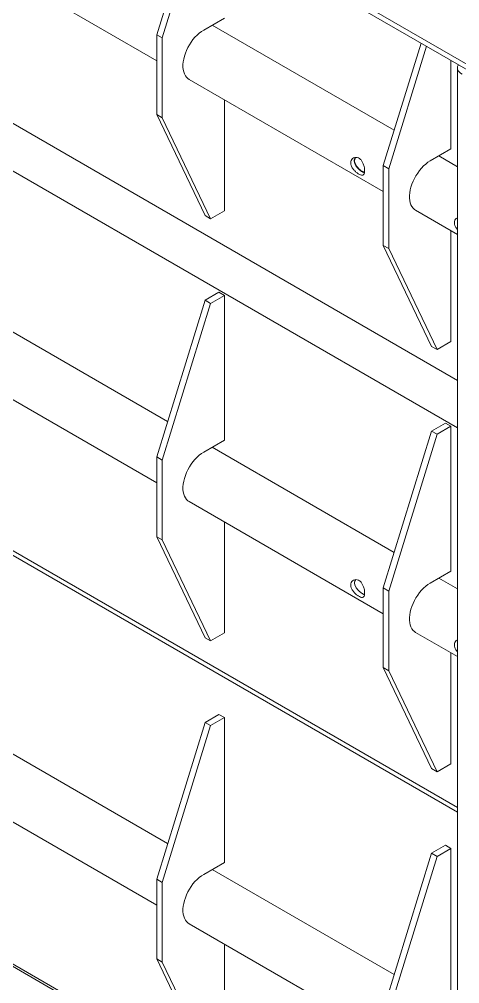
# Model space of a CAD drawing. Header units: millimetres. Extents: x -3124 to 13554, y -5049 to 691.
# Drawn here: x -1999 to -1548, y -3764 to -2778 of the extents above; entities that cross this region are included whole.
import ezdxf

# ---------------------------------------------------------------- set-up
doc = ezdxf.new("R2010")
doc.units = ezdxf.units.MM

msp = doc.modelspace()

# ---------------------------------------------------------------- linework, layer by layer
at = {"linetype": 'Continuous', "lineweight": 20}
for p, q in [((-1468.20086, -2865.77615), (-2791.90472, -2101.61818)), ((-2788.59034, -2108.94368), (-1464.88648, -2873.10165)), ((-1550.66888, -3147.12566), (-2600.96778, -2540.80102)), ((-2622.01604, -2577.26172), (-1550.66892, -3195.73724)), ((-1819.84722, -2668.18718), (-1858.52378, -2793.55684)), ((-1814.19036, -2671.45282), (-1852.86692, -2796.82248)), ((-2057.37033, -2705.24776), (-1858.52378, -2820.03943)), ((-1810.44051, -2788.66103), (-1789.22731, -2776.41491)), ((-1615.38568, -2891.11998), (-1801.65477, -2783.58913)), ((-1852.86692, -2796.82248), (-1858.52378, -2793.55684)), ((-1858.52378, -2793.55684), (-1858.52378, -2875.21093)), ((-1852.86692, -2796.82248), (-1852.86692, -2878.47657)), ((-1587.91624, -2802.07808), (-1626.5928, -2927.44774)), ((-1582.25938, -2805.34372), (-1620.93594, -2930.71338)), ((-1557.29633, -2910.30582), (-1557.29633, -2819.75452)), ((-1550.66888, -2827.40703), (-1550.66888, -4150.20312)), ((-1825.43927, -2839.13871), (-1626.5928, -2953.93033)), ((-1789.22731, -2973.60953), (-1789.22731, -2860.04344)), ((-1852.86692, -2878.47657), (-1858.52378, -2875.21093)), ((-1858.52378, -2875.21093), (-1809.02631, -2978.50797)), ((-1852.86692, -2878.47657), (-1803.36945, -2981.77361)), ((-1578.50953, -2922.55194), (-1557.29633, -2910.30582)), ((-1550.66895, -2928.48016), (-1569.72379, -2917.48003)), ((-1620.93594, -2930.71338), (-1626.5928, -2927.44774)), ((-1626.5928, -2927.44774), (-1626.5928, -3009.10184)), ((-1647.74441, -2933.95143), (-1645.94116, -2934.78356)), ((-1620.93594, -2930.71338), (-1620.93594, -3012.36748)), ((-1803.36945, -2981.77361), (-1809.02631, -2978.50797)), ((-1803.36945, -2981.77361), (-1789.22731, -2973.60953)), ((-1593.50829, -2973.02962), (-1550.66888, -2997.76028)), ((-1550.6689, -3584.10347), (-2593.20772, -2982.25862)), ((-1550.6689, -3589.0027), (-2593.20772, -2987.15785)), ((-1557.29633, -3107.50043), (-1557.29633, -2993.93434)), ((-1620.93594, -3012.36748), (-1626.5928, -3009.10184)), ((-1626.5928, -3009.10184), (-1577.09533, -3112.39888)), ((-1620.93594, -3012.36748), (-1571.43847, -3115.66451)), ((-1794.88417, -3056.89717), (-1809.02631, -3065.06125)), ((-1789.22731, -3060.1628), (-1794.88417, -3056.89717)), ((-1809.02631, -3065.06125), (-1858.52378, -3225.50694)), ((-1803.36945, -3068.32689), (-1852.86692, -3228.77258)), ((-1803.36945, -3068.32689), (-1809.02631, -3065.06125)), ((-1789.22731, -3060.1628), (-1803.36945, -3068.32689)), ((-1789.22731, -3208.36502), (-1789.22731, -3060.1628)), ((-1847.31666, -3189.17909), (-2033.58579, -3081.64821)), ((-1571.43847, -3115.66451), (-1557.29633, -3107.50043)), ((-1571.43847, -3115.66451), (-1577.09533, -3112.39888)), ((-2057.37033, -3137.19787), (-1858.52378, -3251.98954)), ((-1562.95319, -3190.78807), (-1577.09533, -3198.95215)), ((-1557.29633, -3194.05371), (-1571.43847, -3202.21779)), ((-1557.29633, -3194.05371), (-1562.95319, -3190.78807)), ((-1557.29633, -3342.25592), (-1557.29633, -3194.05371)), ((-1577.09533, -3198.95215), (-1626.5928, -3359.39785)), ((-1571.43847, -3202.21779), (-1620.93594, -3362.66349)), ((-1571.43847, -3202.21779), (-1577.09533, -3198.95215)), ((-1810.44051, -3220.61114), (-1789.22731, -3208.36502)), ((-1615.38568, -3323.06999), (-1801.65477, -3215.53914)), ((-1852.86692, -3228.77258), (-1858.52378, -3225.50694)), ((-1858.52378, -3225.50694), (-1858.52378, -3307.16099)), ((-1852.86692, -3228.77258), (-1852.86692, -3310.42663)), ((-1825.43927, -3271.08882), (-1626.5928, -3385.88044)), ((-1789.22731, -3405.55958), (-1789.22731, -3291.99355)), ((-1852.86692, -3310.42663), (-1858.52378, -3307.16099)), ((-1858.52378, -3307.16099), (-1809.02631, -3410.45803)), ((-1852.86692, -3310.42663), (-1803.36945, -3413.72367)), ((-1578.50953, -3354.50204), (-1557.29633, -3342.25592)), ((-1550.66895, -3360.43017), (-1569.72379, -3349.43004)), ((-1620.93594, -3362.66349), (-1626.5928, -3359.39785)), ((-1626.5928, -3359.39785), (-1626.5928, -3441.0519)), ((-1620.93594, -3362.66349), (-1620.93594, -3444.31754)), ((-1550.6689, -4007.0716), (-2596.74325, -3403.18573)), ((-1550.66888, -4009.52083), (-2598.86457, -3404.41034)), ((-1803.36945, -3413.72367), (-1809.02631, -3410.45803)), ((-1803.36945, -3413.72367), (-1789.22731, -3405.55958)), ((-1593.50829, -3404.97972), (-1550.66888, -3429.71039)), ((-1557.29633, -3539.45049), (-1557.29633, -3425.88445)), ((-1620.93594, -3444.31754), (-1626.5928, -3441.0519)), ((-1626.5928, -3441.0519), (-1577.09533, -3544.34894)), ((-1620.93594, -3444.31754), (-1571.43847, -3547.61457)), ((-1794.88417, -3488.84727), (-1809.02631, -3497.01136)), ((-1789.22731, -3492.11291), (-1803.36945, -3500.277)), ((-1789.22731, -3492.11291), (-1794.88417, -3488.84727)), ((-1789.22731, -3640.31508), (-1789.22731, -3492.11291)), ((-1809.02631, -3497.01136), (-1858.52378, -3657.457)), ((-1803.36945, -3500.277), (-1852.86692, -3660.72264)), ((-1803.36945, -3500.277), (-1809.02631, -3497.01136)), ((-1847.31666, -3621.1292), (-2033.58579, -3513.59832)), ((-1571.43847, -3547.61457), (-1557.29633, -3539.45049)), ((-1571.43847, -3547.61457), (-1577.09533, -3544.34894)), ((-2057.37033, -3569.14793), (-1858.52378, -3683.93959)), ((-1577.09533, -3630.90226), (-1626.5928, -3791.34791)), ((-1562.95319, -3622.73818), (-1577.09533, -3630.90226)), ((-1571.43847, -3634.1679), (-1577.09533, -3630.90226)), ((-1557.29633, -3626.00382), (-1571.43847, -3634.1679)), ((-1557.29633, -3626.00382), (-1562.95319, -3622.73818)), ((-1557.29633, -3774.20598), (-1557.29633, -3626.00382)), ((-1810.44051, -3652.5612), (-1789.22731, -3640.31508)), ((-1571.43847, -3634.1679), (-1620.93594, -3794.61355)), ((-1615.38568, -3755.0201), (-1801.65477, -3647.48925)), ((-1852.86692, -3660.72264), (-1858.52378, -3657.457)), ((-1858.52378, -3657.457), (-1858.52378, -3739.11105)), ((-1852.86692, -3660.72264), (-1852.86692, -3742.37669)), ((-1825.43927, -3703.03888), (-1626.5928, -3817.8305)), ((-1789.22731, -3837.50967), (-1789.22731, -3723.94363)), ((-1852.86692, -3742.37669), (-1858.52378, -3739.11105)), ((-1858.52378, -3739.11105), (-1809.02631, -3842.40811)), ((-1852.86692, -3742.37669), (-1803.36945, -3845.67375))]:
    msp.add_line(p, q, dxfattribs=at)
at = {"linetype": 'Continuous', "lineweight": 20, "flags": 128}
for points in [[(-1825.43927, -2839.13871), (-1826.60842, -2838.34938), (-1827.99842, -2837.04023), (-1829.18262, -2835.45108), (-1830.14707, -2833.60064), (-1830.88051, -2831.51045), (-1831.37426, -2829.2051), (-1831.62259, -2826.71163), (-1831.62259, -2824.05924), (-1831.37426, -2821.27906), (-1830.88051, -2818.40363), (-1830.14707, -2815.46663), (-1829.18262, -2812.50267), (-1827.99842, -2809.54627), (-1826.60842, -2806.63226), (-1825.0288, -2803.7948), (-1823.27819, -2801.06703), (-1821.37707, -2798.48103), (-1819.3477, -2796.06715), (-1817.21393, -2793.85359), (-1815.00071, -2791.86633), (-1812.73406, -2790.12864), (-1810.44051, -2788.66103)], [(-1549.65238, -2824.16728), (-1549.88584, -2824.55275), (-1550.47197, -2825.96207), (-1550.66888, -2827.40703), (-1550.47189, -2828.85194), (-1549.88584, -2830.26126), (-1548.92506, -2831.60033), (-1547.61315, -2832.83617), (-1545.98262, -2833.93828)], [(-1593.50829, -2973.02962), (-1594.67744, -2972.24028), (-1596.06744, -2970.93113), (-1597.25164, -2969.34198), (-1598.21609, -2967.49154), (-1598.94953, -2965.40136), (-1599.44328, -2963.096), (-1599.69161, -2960.60254), (-1599.69161, -2957.95014), (-1599.44328, -2955.16996), (-1598.94953, -2952.29453), (-1598.21609, -2949.35754), (-1597.25164, -2946.39357), (-1596.06744, -2943.43717), (-1594.67744, -2940.52316), (-1593.09782, -2937.6857), (-1591.34721, -2934.95793), (-1589.44609, -2932.37193), (-1587.41672, -2929.95806), (-1585.28295, -2927.7445), (-1583.06973, -2925.75723), (-1580.80308, -2924.01955), (-1578.50953, -2922.55194)], [(-1825.43927, -3271.08882), (-1826.60842, -3270.29939), (-1827.99842, -3268.99029), (-1829.18262, -3267.40118), (-1830.14707, -3265.5507), (-1830.88051, -3263.46056), (-1831.37426, -3261.15521), (-1831.62259, -3258.66169), (-1831.62259, -3256.0093), (-1831.37426, -3253.22912), (-1830.88051, -3250.35369), (-1830.14707, -3247.41674), (-1829.18262, -3244.45268), (-1827.99842, -3241.49638), (-1826.60842, -3238.58237), (-1825.0288, -3235.74481), (-1823.27819, -3233.01714), (-1821.37707, -3230.43113), (-1819.3477, -3228.01716), (-1817.21393, -3225.8036), (-1815.00071, -3223.81634), (-1812.73406, -3222.07875), (-1810.44051, -3220.61114)], [(-1593.50829, -3404.97972), (-1594.67744, -3404.19029), (-1596.06744, -3402.88119), (-1597.25164, -3401.29209), (-1598.21609, -3399.4416), (-1598.94953, -3397.35147), (-1599.44328, -3395.04611), (-1599.69161, -3392.5526), (-1599.69161, -3389.9002), (-1599.44328, -3387.12002), (-1598.94953, -3384.24459), (-1598.21609, -3381.30764), (-1597.25164, -3378.34358), (-1596.06744, -3375.38728), (-1594.67744, -3372.47327), (-1593.09782, -3369.63571), (-1591.34721, -3366.90804), (-1589.44609, -3364.32204), (-1587.41672, -3361.90807), (-1585.28295, -3359.69451), (-1583.06973, -3357.70724), (-1580.80308, -3355.96966), (-1578.50953, -3354.50204)], [(-1825.43927, -3703.03888), (-1826.60842, -3702.24947), (-1827.99842, -3700.94035), (-1829.18262, -3699.35124), (-1830.14707, -3697.50076), (-1830.88051, -3695.41062), (-1831.37426, -3693.10527), (-1831.62259, -3690.61178), (-1831.62259, -3687.95938), (-1831.37426, -3685.17917), (-1830.88051, -3682.30375), (-1830.14707, -3679.3668), (-1829.18262, -3676.40276), (-1827.99842, -3673.44641), (-1826.60842, -3670.53243), (-1825.0288, -3667.69492), (-1823.27819, -3664.96717), (-1821.37707, -3662.38119), (-1819.3477, -3659.96727), (-1817.21393, -3657.75371), (-1815.00071, -3655.76645), (-1812.73406, -3654.02884), (-1810.44051, -3652.5612)]]:
    msp.add_lwpolyline(points, dxfattribs=at)
at = {"linetype": 'Continuous', "lineweight": 20}
for points, knots in [([(-1659.82681, -2924.59689), (-1659.72766, -2923.73413), (-1659.52946, -2922.00964), (-1658.02702, -2920.0799), (-1655.88724, -2918.95106), (-1653.34409, -2918.90517), (-1650.88547, -2920.03385), (-1648.83385, -2922.12798), (-1647.26179, -2924.92653), (-1646.18949, -2928.17431), (-1645.6587, -2931.42689), (-1645.66787, -2934.16992), (-1646.17739, -2936.12978), (-1647.19926, -2937.2241), (-1648.79288, -2937.37516), (-1650.92722, -2936.58079), (-1653.35919, -2935.02248), (-1655.79511, -2932.90504), (-1657.94341, -2930.32878), (-1659.51723, -2927.42895), (-1659.72521, -2925.52634), (-1659.82681, -2924.59689)], [0, 0, 0, 0, 0.051721321, 0.10338019, 0.15666261, 0.211448695, 0.264366882, 0.31488662, 0.366241964, 0.420271864, 0.474811395, 0.5269788, 0.577653288, 0.629679641, 0.684060919, 0.738296959, 0.789749255, 0.840250122, 0.892965509, 0.94771237, 1, 1, 1, 1]), ([(-1655.20137, -2919.1326), (-1655.23033, -2919.15836), (-1655.8881, -2919.74336), (-1656.35309, -2921.58752), (-1656.25343, -2924.27732), (-1655.0895, -2927.04684), (-1653.14447, -2929.6758), (-1650.7008, -2931.96864), (-1648.81785, -2933.3168), (-1647.90603, -2933.85588), (-1647.74441, -2933.95143)], [0, 0, 0, 0, 0.0077421529, 0.1757964065, 0.3328851696, 0.4852244124, 0.644364909, 0.813318737, 0.9669114496, 1, 1, 1, 1]), ([(-1655.93775, -2922.35178), (-1655.87599, -2921.46811), (-1655.78949, -2920.23049), (-1655.0699, -2919.37379), (-1654.86411, -2919.12879)], [0, 0, 0, 0, 0.714007403, 1, 1, 1, 1]), ([(-1645.84249, -2934.40817), (-1646.07654, -2934.33585), (-1646.92323, -2934.07423), (-1648.85199, -2932.82742), (-1651.28828, -2930.91732), (-1653.59485, -2928.49876), (-1655.34746, -2925.69954), (-1655.91474, -2923.55678), (-1655.93517, -2922.48705), (-1655.93775, -2922.35178)], [0, 0, 0, 0, 0.067556784, 0.244389025, 0.413779652, 0.593172686, 0.784843092, 0.972792465, 1, 1, 1, 1]), ([(-1553.76073, -2985.82753), (-1553.65747, -2984.97297), (-1553.45106, -2983.26488), (-1552.2188, -2981.50679), (-1551.08979, -2981.01663), (-1550.66892, -2980.83391)], [0, 0, 0, 0, 0.38574422, 0.771024957, 1, 1, 1, 1]), ([(-1550.66892, -2992.85706), (-1551.04346, -2992.42746), (-1552.17576, -2991.12866), (-1553.43755, -2988.64902), (-1553.65467, -2986.75351), (-1553.76073, -2985.82753)], [0, 0, 0, 0, 0.20179175, 0.6100669, 1, 1, 1, 1]), ([(-1659.82681, -3356.547), (-1659.72765, -3355.68424), (-1659.52945, -3353.95974), (-1658.02703, -3352.02996), (-1655.88725, -3350.9011), (-1653.34408, -3350.85532), (-1650.88547, -3351.98388), (-1648.83385, -3354.07804), (-1647.26178, -3356.8766), (-1646.1895, -3360.12439), (-1645.65869, -3363.37697), (-1645.66787, -3366.11998), (-1646.17738, -3368.07988), (-1647.19926, -3369.1742), (-1648.79287, -3369.32529), (-1650.92723, -3368.53083), (-1653.35917, -3366.97254), (-1655.79514, -3364.85515), (-1657.94339, -3362.27884), (-1659.51722, -3359.37903), (-1659.72521, -3357.47643), (-1659.82681, -3356.547)], [0, 0, 0, 0, 0.051721303, 0.103380983, 0.156663384, 0.211449071, 0.264367312, 0.314887033, 0.36624236, 0.420272973, 0.474811594, 0.526978982, 0.577654343, 0.629680678, 0.684061938, 0.73829773, 0.789750009, 0.840250485, 0.892966477, 0.94771332, 1, 1, 1, 1]), ([(-1647.35792, -3365.67833), (-1648.1481, -3365.1777), (-1649.72682, -3364.17748), (-1652.21473, -3361.98393), (-1654.36478, -3359.40206), (-1655.7963, -3356.48973), (-1656.04468, -3353.71364), (-1655.64041, -3351.83592), (-1655.02009, -3351.17742), (-1654.92792, -3351.07958)], [0, 0, 0, 0, 0.1579051819, 0.3154804357, 0.481564728, 0.6543938962, 0.8184712246, 0.9730273804, 1, 1, 1, 1]), ([(-1655.93775, -3354.30189), (-1655.876, -3353.4182), (-1655.7895, -3352.18056), (-1655.0699, -3351.32385), (-1654.86411, -3351.07885)], [0, 0, 0, 0, 0.7140111368, 1, 1, 1, 1]), ([(-1645.84249, -3366.35823), (-1646.07654, -3366.28591), (-1646.92323, -3366.02429), (-1648.85198, -3364.77747), (-1651.28829, -3362.86744), (-1653.59487, -3360.44885), (-1655.34744, -3357.64961), (-1655.91473, -3355.50685), (-1655.93517, -3354.43715), (-1655.93775, -3354.30189)], [0, 0, 0, 0, 0.067556899, 0.24438944, 0.413779209, 0.593172547, 0.784846003, 0.972795695, 1, 1, 1, 1]), ([(-1645.84173, -3366.35535), (-1646.21867, -3366.22541), (-1646.68737, -3366.06382), (-1647.24813, -3365.74145), (-1647.35792, -3365.67833)], [0, 0, 0, 0, 0.804214343, 1, 1, 1, 1]), ([(-1553.76073, -3417.77764), (-1553.65747, -3416.92308), (-1553.45105, -3415.21498), (-1552.21882, -3413.45685), (-1551.08979, -3412.96669), (-1550.66892, -3412.78397)], [0, 0, 0, 0, 0.385741839, 0.77102637, 1, 1, 1, 1]), ([(-1550.66892, -3424.80712), (-1551.04346, -3424.37752), (-1552.17576, -3423.07872), (-1553.43754, -3420.5991), (-1553.65467, -3418.7036), (-1553.76073, -3417.77764)], [0, 0, 0, 0, 0.201793153, 0.610071141, 1, 1, 1, 1])]:
    msp.add_open_spline(points, degree=3, knots=knots, dxfattribs=at)

doc.saveas('drawing.dxf')
